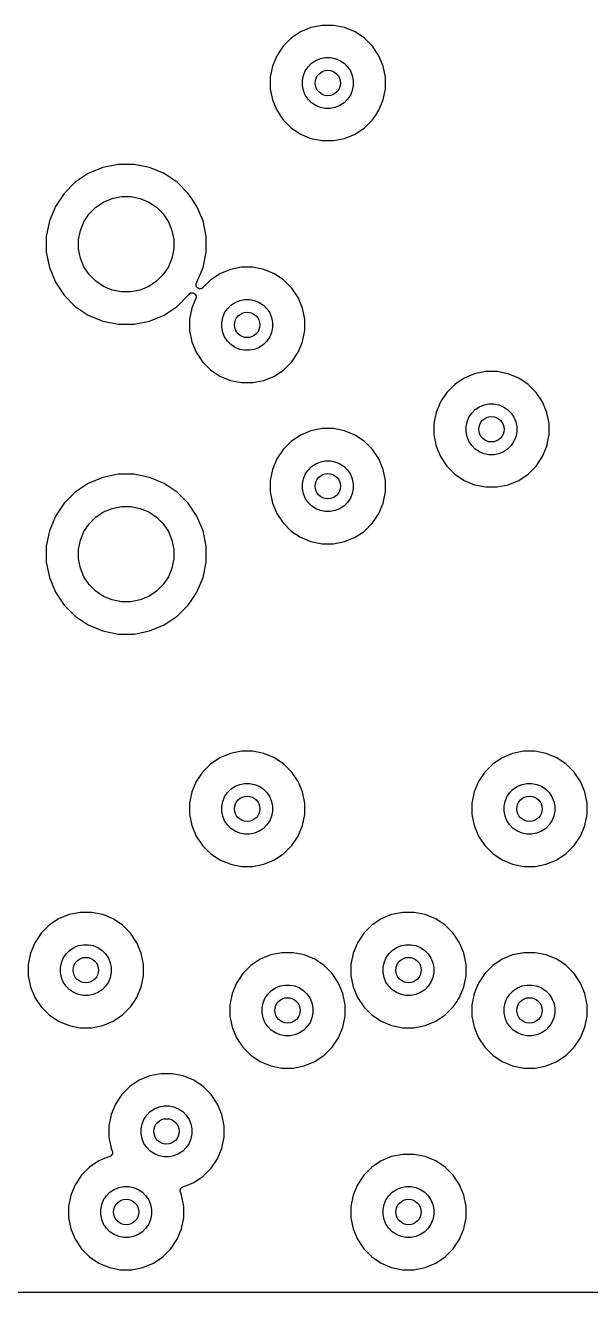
# Model space of a CAD drawing. Extents: x 1 to 139, y -76 to -1.
# Drawn here: x 31.43 to 40.33, y -75.56 to -55.61 of the extents above; entities that cross this region are included whole.
import ezdxf

# ---------------------------------------------------------------- set-up
doc = ezdxf.new("R2010")
doc.units = 0
doc.header["$MEASUREMENT"] = 0
doc.layers.add('BLACK', color=7, linetype='CONTINUOUS')

msp = doc.modelspace()

# ---------------------------------------------------------------- linework, layer by layer
at = {"layer": 'BLACK', "linetype": 'CONTINUOUS'}
for p, q in [((35.9301, -55.6419), (35.7649, -55.7103)), ((36.1056, -55.607), (35.9301, -55.6419)), ((36.2844, -55.607), (36.1056, -55.607)), ((36.4599, -55.6419), (36.2844, -55.607)), ((36.6251, -55.7103), (36.4599, -55.6419)), ((35.6162, -55.8097), (35.4897, -55.9362)), ((35.7649, -55.7103), (35.6162, -55.8097)), ((36.7738, -55.8097), (36.6251, -55.7103)), ((36.9003, -55.9362), (36.7738, -55.8097)), ((35.4897, -55.9362), (35.3903, -56.0849)), ((36.9997, -56.0849), (36.9003, -55.9362)), ((35.3219, -56.2501), (35.287, -56.4256)), ((35.3903, -56.0849), (35.3219, -56.2501)), ((35.8405, -56.3255), (35.8843, -56.26)), ((35.8843, -56.26), (35.94, -56.2043)), ((35.94, -56.2043), (36.0055, -56.1605)), ((36.0055, -56.1605), (36.0783, -56.1304)), ((36.0783, -56.1304), (36.1556, -56.115)), ((36.1556, -56.115), (36.2344, -56.115)), ((36.2344, -56.115), (36.3117, -56.1304)), ((36.3117, -56.1304), (36.3845, -56.1605)), ((36.3845, -56.1605), (36.45, -56.2043)), ((36.45, -56.2043), (36.5057, -56.26)), ((36.5057, -56.26), (36.5495, -56.3255)), ((37.0681, -56.2501), (36.9997, -56.0849)), ((37.103, -56.4256), (37.0681, -56.2501)), ((35.287, -56.4256), (35.287, -56.6044)), ((35.795, -56.4756), (35.8104, -56.3983)), ((35.795, -56.5544), (35.795, -56.4756)), ((35.8104, -56.3983), (35.8405, -56.3255)), ((36.5495, -56.3255), (36.5796, -56.3983)), ((36.5796, -56.3983), (36.595, -56.4756)), ((36.595, -56.4756), (36.595, -56.5544)), ((37.103, -56.6044), (37.103, -56.4256)), ((35.287, -56.6044), (35.3219, -56.7799)), ((35.8104, -56.6317), (35.795, -56.5544)), ((35.8405, -56.7045), (35.8104, -56.6317)), ((36.5796, -56.6317), (36.5495, -56.7045)), ((36.595, -56.5544), (36.5796, -56.6317)), ((37.0681, -56.7799), (37.103, -56.6044)), ((35.3219, -56.7799), (35.3903, -56.9451)), ((35.8843, -56.77), (35.8405, -56.7045)), ((35.94, -56.8257), (35.8843, -56.77)), ((36.0055, -56.8695), (35.94, -56.8257)), ((36.0783, -56.8996), (36.0055, -56.8695)), ((36.3845, -56.8695), (36.3117, -56.8996)), ((36.45, -56.8257), (36.3845, -56.8695)), ((36.5057, -56.77), (36.45, -56.8257)), ((36.5495, -56.7045), (36.5057, -56.77)), ((36.9997, -56.9451), (37.0681, -56.7799)), ((35.3903, -56.9451), (35.4897, -57.0938)), ((36.1556, -56.915), (36.0783, -56.8996)), ((36.2344, -56.915), (36.1556, -56.915)), ((36.3117, -56.8996), (36.2344, -56.915)), ((36.9003, -57.0938), (36.9503, -57.019)), ((36.9503, -57.019), (36.9997, -56.9451)), ((36.9503, -57.019), (36.9503, -57.019)), ((35.4897, -57.0938), (35.6162, -57.2203)), ((35.6162, -57.2203), (35.7649, -57.3197)), ((36.6251, -57.3197), (36.7738, -57.2203)), ((36.7738, -57.2203), (36.9003, -57.0938)), ((35.7649, -57.3197), (35.9301, -57.3881)), ((35.9301, -57.3881), (36.1056, -57.423)), ((36.1056, -57.423), (36.2844, -57.423)), ((36.2844, -57.423), (36.4599, -57.3881)), ((36.4599, -57.3881), (36.6251, -57.3197)), ((32.6531, -57.8453), (32.4241, -57.9402)), ((32.8961, -57.797), (32.6531, -57.8453)), ((33.1439, -57.797), (32.8961, -57.797)), ((33.3869, -57.8453), (33.1439, -57.797)), ((33.6159, -57.9402), (33.3869, -57.8453)), ((32.4241, -57.9402), (32.2181, -58.0778)), ((33.8219, -58.0778), (33.6159, -57.9402)), ((32.0428, -58.2531), (31.9052, -58.4591)), ((32.2181, -58.0778), (32.0428, -58.2531)), ((33.9972, -58.2531), (33.8219, -58.0778)), ((34.0683, -58.3596), (33.9972, -58.2531)), ((31.9052, -58.4591), (31.8103, -58.6881)), ((32.4374, -58.5769), (32.5419, -58.4724)), ((32.5419, -58.4724), (32.6647, -58.3904)), ((32.6647, -58.3904), (32.8012, -58.3338)), ((32.8012, -58.3338), (32.9461, -58.305)), ((32.9461, -58.305), (33.0939, -58.305)), ((33.0939, -58.305), (33.2388, -58.3338)), ((33.2388, -58.3338), (33.3753, -58.3904)), ((33.3753, -58.3904), (33.4981, -58.4724)), ((33.4981, -58.4724), (33.6026, -58.5769)), ((34.1348, -58.4591), (34.0683, -58.3596)), ((34.2297, -58.6881), (34.1348, -58.4591)), ((32.3554, -58.6997), (32.4374, -58.5769)), ((33.6026, -58.5769), (33.6846, -58.6997)), ((31.8103, -58.6881), (31.762, -58.9311)), ((32.27, -58.9811), (32.2988, -58.8362)), ((32.2988, -58.8362), (32.3554, -58.6997)), ((33.6846, -58.6997), (33.7412, -58.8362)), ((33.7412, -58.8362), (33.77, -58.9811)), ((34.278, -58.9311), (34.2297, -58.6881)), ((31.762, -58.9311), (31.762, -59.1789)), ((32.27, -59.1289), (32.27, -58.9811)), ((33.77, -58.9811), (33.77, -59.1289)), ((34.278, -59.1789), (34.278, -58.9311)), ((31.762, -59.1789), (31.8103, -59.4219)), ((32.2988, -59.2738), (32.27, -59.1289)), ((32.3554, -59.4103), (32.2988, -59.2738)), ((33.7412, -59.2738), (33.6846, -59.4103)), ((33.77, -59.1289), (33.7412, -59.2738)), ((34.2297, -59.4219), (34.278, -59.1789)), ((31.8103, -59.4219), (31.9052, -59.6509)), ((32.4374, -59.5331), (32.3554, -59.4103)), ((33.6846, -59.4103), (33.6026, -59.5331)), ((34.1348, -59.6509), (34.2297, -59.4219)), ((34.6601, -59.4519), (34.4949, -59.5203)), ((34.8356, -59.417), (34.6601, -59.4519)), ((35.0144, -59.417), (34.8356, -59.417)), ((35.1899, -59.4519), (35.0144, -59.417)), ((35.3551, -59.5203), (35.1899, -59.4519)), ((31.9052, -59.6509), (32.0428, -59.8569)), ((32.5419, -59.6376), (32.4374, -59.5331)), ((32.6647, -59.7196), (32.5419, -59.6376)), ((33.4981, -59.6376), (33.3753, -59.7196)), ((33.6026, -59.5331), (33.4981, -59.6376)), ((34.1224, -59.6751), (34.1243, -59.6688)), ((34.1243, -59.6688), (34.1244, -59.6687)), ((34.1244, -59.6687), (34.1273, -59.6633)), ((34.1244, -59.6687), (34.1244, -59.6687)), ((34.1273, -59.6633), (34.1302, -59.6578)), ((34.1302, -59.6578), (34.1348, -59.6509)), ((34.1302, -59.6578), (34.1302, -59.6578)), ((34.1302, -59.6578), (34.1302, -59.6578)), ((34.1302, -59.6578), (34.1302, -59.6578)), ((34.3462, -59.6197), (34.2279, -59.738)), ((34.4949, -59.5203), (34.3462, -59.6197)), ((35.5038, -59.6197), (35.3551, -59.5203)), ((35.6303, -59.7462), (35.5038, -59.6197)), ((32.0428, -59.8569), (32.2181, -60.0322)), ((32.8012, -59.7762), (32.6647, -59.7196)), ((32.9461, -59.805), (32.8012, -59.7762)), ((33.0939, -59.805), (32.9461, -59.805)), ((33.2388, -59.7762), (33.0939, -59.805)), ((33.3753, -59.7196), (33.2388, -59.7762)), ((33.8219, -60.0322), (33.9972, -59.8569)), ((33.9972, -59.8569), (34.0044, -59.846)), ((34.0044, -59.846), (34.0049, -59.8453)), ((34.0049, -59.8453), (34.0095, -59.8399)), ((34.0095, -59.8399), (34.0129, -59.8358)), ((34.0129, -59.8358), (34.0176, -59.8321)), ((34.0129, -59.8358), (34.0129, -59.8358)), ((34.0129, -59.8358), (34.0129, -59.8358)), ((34.0176, -59.8321), (34.0226, -59.8281)), ((34.0226, -59.8281), (34.0279, -59.8253)), ((34.0226, -59.8281), (34.0226, -59.8281)), ((34.0226, -59.8281), (34.0226, -59.8281)), ((34.0279, -59.8253), (34.0336, -59.8224)), ((34.0336, -59.8223), (34.0391, -59.8207)), ((34.0336, -59.8224), (34.0336, -59.8223)), ((34.0336, -59.8224), (34.0336, -59.8224)), ((34.0391, -59.8207), (34.0455, -59.8189)), ((34.0455, -59.8189), (34.0514, -59.8184)), ((34.0455, -59.8189), (34.0455, -59.8189)), ((34.0455, -59.8189), (34.0455, -59.8189)), ((34.0514, -59.8184), (34.0578, -59.8178)), ((34.0578, -59.8178), (34.0578, -59.8178)), ((34.0578, -59.8178), (34.0579, -59.8178)), ((34.0579, -59.8178), (34.0642, -59.8185)), ((34.0642, -59.8185), (34.0701, -59.8191)), ((34.0701, -59.8191), (34.0702, -59.8191)), ((34.0702, -59.8191), (34.0702, -59.8191)), ((34.0702, -59.8191), (34.0764, -59.821)), ((34.0764, -59.821), (34.082, -59.8228)), ((34.082, -59.8228), (34.082, -59.8228)), ((34.082, -59.8228), (34.082, -59.8228)), ((34.082, -59.8228), (34.0877, -59.8259)), ((34.0877, -59.8259), (34.0928, -59.8287)), ((34.0928, -59.8287), (34.0929, -59.8287)), ((34.0929, -59.8287), (34.0929, -59.8287)), ((34.0929, -59.8287), (34.0977, -59.8327)), ((34.0977, -59.8327), (34.1024, -59.8366)), ((34.1024, -59.8366), (34.1024, -59.8366)), ((34.1024, -59.8366), (34.1024, -59.8367)), ((34.1024, -59.8367), (34.1062, -59.8413)), ((34.1062, -59.8413), (34.1102, -59.8462)), ((34.1102, -59.8462), (34.1102, -59.8463)), ((34.1102, -59.8463), (34.1102, -59.8463)), ((34.1102, -59.8463), (34.1128, -59.8511)), ((34.1128, -59.8511), (34.116, -59.8572)), ((34.116, -59.8572), (34.116, -59.8572)), ((34.116, -59.8572), (34.116, -59.8572)), ((34.116, -59.8572), (34.1178, -59.8632)), ((34.1178, -59.8632), (34.1196, -59.8691)), ((34.1195, -59.6929), (34.1202, -59.6862)), ((34.12, -59.6981), (34.1195, -59.6929)), ((34.1195, -59.6929), (34.1195, -59.6929)), ((34.1195, -59.6929), (34.1195, -59.6929)), ((34.1196, -59.8691), (34.1196, -59.8691)), ((34.1196, -59.8691), (34.1196, -59.8691)), ((34.1196, -59.8691), (34.1201, -59.8751)), ((34.1207, -59.7052), (34.12, -59.6981)), ((34.1202, -59.6862), (34.1207, -59.6806)), ((34.1207, -59.6806), (34.1224, -59.6751)), ((34.1207, -59.6806), (34.1207, -59.6806)), ((34.1207, -59.6806), (34.1207, -59.6806)), ((34.1207, -59.7053), (34.1207, -59.7052)), ((34.1207, -59.7052), (34.1207, -59.7052)), ((34.1225, -59.7114), (34.1207, -59.7053)), ((34.1242, -59.7171), (34.1225, -59.7114)), ((34.1271, -59.7227), (34.1242, -59.7171)), ((34.1242, -59.7171), (34.1242, -59.7171)), ((34.1242, -59.7171), (34.1242, -59.7171)), ((34.13, -59.7281), (34.1271, -59.7227)), ((34.1336, -59.7325), (34.13, -59.7281)), ((34.13, -59.7281), (34.13, -59.7281)), ((34.13, -59.7281), (34.13, -59.7281)), ((34.1378, -59.7377), (34.1336, -59.7325)), ((34.1422, -59.7414), (34.1378, -59.7377)), ((34.1378, -59.7377), (34.1378, -59.7377)), ((34.1378, -59.7377), (34.1378, -59.7377)), ((34.1473, -59.7456), (34.1422, -59.7414)), ((34.1473, -59.7457), (34.1473, -59.7456)), ((34.1473, -59.7456), (34.1473, -59.7456)), ((34.1528, -59.7486), (34.1473, -59.7457)), ((34.1582, -59.7516), (34.1528, -59.7486)), ((34.1646, -59.7536), (34.1582, -59.7516)), ((34.1582, -59.7516), (34.1582, -59.7516)), ((34.1582, -59.7516), (34.1582, -59.7516)), ((34.17, -59.7553), (34.1646, -59.7536)), ((34.1701, -59.7553), (34.17, -59.7553)), ((34.17, -59.7553), (34.17, -59.7553)), ((34.1762, -59.7559), (34.1701, -59.7553)), ((34.1823, -59.7566), (34.1762, -59.7559)), ((34.1824, -59.7566), (34.1823, -59.7566)), ((34.1883, -59.7561), (34.1824, -59.7566)), ((34.1824, -59.7566), (34.1824, -59.7566)), ((34.1947, -59.7555), (34.1883, -59.7561)), ((34.2007, -59.7538), (34.1947, -59.7555)), ((34.1947, -59.7555), (34.1947, -59.7555)), ((34.1947, -59.7555), (34.1947, -59.7555)), ((34.2066, -59.7521), (34.2007, -59.7538)), ((34.212, -59.7492), (34.2066, -59.752)), ((34.2066, -59.752), (34.2066, -59.752)), ((34.2066, -59.752), (34.2066, -59.7521)), ((34.2176, -59.7464), (34.212, -59.7492)), ((34.2223, -59.7426), (34.2176, -59.7463)), ((34.2176, -59.7463), (34.2176, -59.7463)), ((34.2176, -59.7463), (34.2176, -59.7464)), ((34.2273, -59.7386), (34.2223, -59.7426)), ((34.2279, -59.738), (34.2273, -59.7386)), ((35.7297, -59.8949), (35.6303, -59.7462)), ((32.2181, -60.0322), (32.4241, -60.1698)), ((33.6159, -60.1698), (33.8219, -60.0322)), ((34.0519, -60.0601), (34.017, -60.2356)), ((34.1159, -59.9056), (34.0519, -60.0601)), ((34.1178, -59.8993), (34.1159, -59.9056)), ((34.1195, -59.8938), (34.1178, -59.8993)), ((34.1202, -59.8868), (34.1195, -59.8937)), ((34.1195, -59.8937), (34.1195, -59.8938)), ((34.1195, -59.8938), (34.1195, -59.8938)), ((34.1201, -59.8751), (34.1207, -59.8814)), ((34.1207, -59.8814), (34.1202, -59.8868)), ((34.1207, -59.8814), (34.1207, -59.8814)), ((34.1207, -59.8814), (34.1207, -59.8814)), ((34.5705, -60.1355), (34.6143, -60.07)), ((34.6143, -60.07), (34.67, -60.0143)), ((34.67, -60.0143), (34.7355, -59.9705)), ((34.7355, -59.9705), (34.8083, -59.9404)), ((34.8083, -59.9404), (34.8856, -59.925)), ((34.8856, -59.925), (34.9644, -59.925)), ((34.9644, -59.925), (35.0417, -59.9404)), ((35.0417, -59.9404), (35.1145, -59.9705)), ((35.1145, -59.9705), (35.18, -60.0143)), ((35.18, -60.0143), (35.2357, -60.07)), ((35.2357, -60.07), (35.2795, -60.1355)), ((35.7981, -60.0601), (35.7297, -59.8949)), ((35.833, -60.2356), (35.7981, -60.0601)), ((32.4241, -60.1698), (32.6531, -60.2647)), ((32.6531, -60.2647), (32.8961, -60.313)), ((33.1439, -60.313), (33.3869, -60.2647)), ((33.3869, -60.2647), (33.6159, -60.1698)), ((34.017, -60.2356), (34.017, -60.4144)), ((34.525, -60.2856), (34.5404, -60.2083)), ((34.5404, -60.2083), (34.5705, -60.1355)), ((35.2795, -60.1355), (35.3096, -60.2083)), ((35.3096, -60.2083), (35.325, -60.2856)), ((35.833, -60.4144), (35.833, -60.2356)), ((32.8961, -60.313), (33.1439, -60.313)), ((34.017, -60.4144), (34.0519, -60.5899)), ((34.525, -60.3644), (34.525, -60.2856)), ((34.5404, -60.4417), (34.525, -60.3644)), ((34.5705, -60.5145), (34.5404, -60.4417)), ((35.3096, -60.4417), (35.2795, -60.5145)), ((35.325, -60.3644), (35.3096, -60.4417)), ((35.325, -60.2856), (35.325, -60.3644)), ((35.7981, -60.5899), (35.833, -60.4144)), ((34.0519, -60.5899), (34.1203, -60.7551)), ((34.6143, -60.58), (34.5705, -60.5145)), ((34.67, -60.6357), (34.6143, -60.58)), ((34.7355, -60.6795), (34.67, -60.6357)), ((35.18, -60.6357), (35.1145, -60.6795)), ((35.2357, -60.58), (35.18, -60.6357)), ((35.2795, -60.5145), (35.2357, -60.58)), ((35.7297, -60.7551), (35.7981, -60.5899)), ((34.1203, -60.7551), (34.2197, -60.9038)), ((34.8083, -60.7096), (34.7355, -60.6795)), ((34.8856, -60.725), (34.8083, -60.7096)), ((34.9644, -60.725), (34.8856, -60.725)), ((35.0417, -60.7096), (34.9644, -60.725)), ((35.1145, -60.6795), (35.0417, -60.7096)), ((35.6303, -60.9038), (35.7297, -60.7551)), ((34.2197, -60.9038), (34.3462, -61.0303)), ((34.3462, -61.0303), (34.4949, -61.1297)), ((35.3551, -61.1297), (35.5038, -61.0303)), ((35.5038, -61.0303), (35.6303, -60.9038)), ((38.6822, -61.0604), (38.5067, -61.0953)), ((38.861, -61.0604), (38.6822, -61.0604)), ((39.0365, -61.0953), (38.861, -61.0604)), ((34.4949, -61.1297), (34.6601, -61.1981)), ((34.6601, -61.1981), (34.8356, -61.233)), ((34.8356, -61.233), (35.0144, -61.233)), ((35.0144, -61.233), (35.1899, -61.1981)), ((35.1899, -61.1981), (35.3551, -61.1297)), ((38.1928, -61.2631), (38.0663, -61.3896)), ((38.3415, -61.1637), (38.1928, -61.2631)), ((38.5067, -61.0953), (38.3415, -61.1637)), ((39.2017, -61.1637), (39.0365, -61.0953)), ((39.3504, -61.2631), (39.2017, -61.1637)), ((39.4769, -61.3896), (39.3504, -61.2631)), ((38.0663, -61.3896), (37.9669, -61.5383)), ((39.5763, -61.5383), (39.4769, -61.3896)), ((37.9669, -61.5383), (37.8985, -61.7035)), ((38.4609, -61.7134), (38.5166, -61.6577)), ((38.5166, -61.6577), (38.5821, -61.6139)), ((38.5821, -61.6139), (38.6549, -61.5838)), ((38.6549, -61.5838), (38.7322, -61.5684)), ((38.7322, -61.5684), (38.811, -61.5684)), ((38.811, -61.5684), (38.8883, -61.5838)), ((38.8883, -61.5838), (38.9611, -61.6139)), ((38.9611, -61.6139), (39.0266, -61.6577)), ((39.0266, -61.6577), (39.0823, -61.7134)), ((39.6447, -61.7035), (39.5763, -61.5383)), ((37.8985, -61.7035), (37.8636, -61.879)), ((38.3716, -61.929), (38.387, -61.8517)), ((38.387, -61.8517), (38.4171, -61.7789)), ((38.4171, -61.7789), (38.4609, -61.7134)), ((39.0823, -61.7134), (39.1261, -61.7789)), ((39.1261, -61.7789), (39.1562, -61.8517)), ((39.1562, -61.8517), (39.1716, -61.929)), ((39.6796, -61.879), (39.6447, -61.7035)), ((35.7649, -62.0603), (35.6162, -62.1597)), ((35.9301, -61.9919), (35.7649, -62.0603)), ((36.1056, -61.957), (35.9301, -61.9919)), ((36.2844, -61.957), (36.1056, -61.957)), ((36.4599, -61.9919), (36.2844, -61.957)), ((36.6251, -62.0603), (36.4599, -61.9919)), ((36.7738, -62.1597), (36.6251, -62.0603)), ((37.8636, -61.879), (37.8636, -62.0578)), ((37.8636, -62.0578), (37.8985, -62.2333)), ((38.3716, -62.0078), (38.3716, -61.929)), ((38.387, -62.0851), (38.3716, -62.0078)), ((39.1716, -62.0078), (39.1562, -62.0851)), ((39.1716, -61.929), (39.1716, -62.0078)), ((39.6668, -62.1219), (39.6796, -62.0578)), ((39.6796, -62.0578), (39.6796, -61.879)), ((35.6162, -62.1597), (35.4897, -62.2862)), ((36.9003, -62.2862), (36.7738, -62.1597)), ((37.8985, -62.2333), (37.9669, -62.3985)), ((38.4171, -62.1579), (38.387, -62.0851)), ((38.4609, -62.2234), (38.4171, -62.1579)), ((38.5166, -62.2791), (38.4609, -62.2234)), ((39.0823, -62.2234), (39.0266, -62.2791)), ((39.1261, -62.1579), (39.0823, -62.2234)), ((39.1562, -62.0851), (39.1261, -62.1579)), ((39.5763, -62.3985), (39.6447, -62.2333)), ((39.6447, -62.2333), (39.6668, -62.1219)), ((35.3903, -62.4349), (35.3219, -62.6001)), ((35.4897, -62.2862), (35.3903, -62.4349)), ((36.0783, -62.4804), (36.1556, -62.465)), ((36.1556, -62.465), (36.2344, -62.465)), ((36.2344, -62.465), (36.3117, -62.4804)), ((36.9997, -62.4349), (36.9003, -62.2862)), ((37.0681, -62.6001), (36.9997, -62.4349)), ((37.9669, -62.3985), (38.0663, -62.5472)), ((38.5821, -62.3229), (38.5166, -62.2791)), ((38.6549, -62.353), (38.5821, -62.3229)), ((38.7322, -62.3684), (38.6549, -62.353)), ((38.811, -62.3684), (38.7322, -62.3684)), ((38.8883, -62.353), (38.811, -62.3684)), ((38.9611, -62.3229), (38.8883, -62.353)), ((39.0266, -62.2791), (38.9611, -62.3229)), ((39.4769, -62.5472), (39.5763, -62.3985)), ((35.3219, -62.6001), (35.287, -62.7756)), ((35.8405, -62.6755), (35.8843, -62.61)), ((35.8843, -62.61), (35.94, -62.5543)), ((35.94, -62.5543), (36.0055, -62.5105)), ((36.0055, -62.5105), (36.0783, -62.4804)), ((36.3117, -62.4804), (36.3845, -62.5105)), ((36.3845, -62.5105), (36.45, -62.5543)), ((36.45, -62.5543), (36.5057, -62.61)), ((36.5057, -62.61), (36.5495, -62.6755)), ((37.103, -62.7756), (37.0681, -62.6001)), ((38.0663, -62.5472), (38.1928, -62.6737)), ((39.3504, -62.6737), (39.4769, -62.5472)), ((32.4241, -62.8202), (32.2181, -62.9578)), ((32.6531, -62.7253), (32.4241, -62.8202)), ((32.8961, -62.677), (32.6531, -62.7253)), ((33.1439, -62.677), (32.8961, -62.677)), ((33.3869, -62.7253), (33.1439, -62.677)), ((33.6159, -62.8202), (33.3869, -62.7253)), ((33.6188, -62.8221), (33.6159, -62.8202)), ((33.8219, -62.9578), (33.6188, -62.8221)), ((35.287, -62.7756), (35.287, -62.9544)), ((35.795, -62.8256), (35.8104, -62.7483)), ((35.795, -62.9044), (35.795, -62.8256)), ((35.8104, -62.7483), (35.8405, -62.6755)), ((36.5495, -62.6755), (36.5796, -62.7483)), ((36.5796, -62.7483), (36.595, -62.8256)), ((36.595, -62.8256), (36.595, -62.9044)), ((37.103, -62.9544), (37.103, -62.7756)), ((38.1928, -62.6737), (38.3415, -62.7731)), ((38.3415, -62.7731), (38.5067, -62.8415)), ((38.5067, -62.8415), (38.6822, -62.8764)), ((38.861, -62.8764), (39.0365, -62.8415)), ((39.0365, -62.8415), (39.2017, -62.7731)), ((39.2017, -62.7731), (39.3504, -62.6737)), ((32.2181, -62.9578), (32.0428, -63.1331)), ((33.9972, -63.1331), (33.8219, -62.9578)), ((35.287, -62.9544), (35.3219, -63.1299)), ((35.8104, -62.9817), (35.795, -62.9044)), ((35.8405, -63.0545), (35.8104, -62.9817)), ((35.8843, -63.12), (35.8405, -63.0545)), ((36.5495, -63.0545), (36.5057, -63.12)), ((36.5796, -62.9817), (36.5495, -63.0545)), ((36.595, -62.9044), (36.5796, -62.9817)), ((37.0681, -63.1299), (37.103, -62.9544)), ((38.6822, -62.8764), (38.861, -62.8764)), ((32.0428, -63.1331), (31.9052, -63.3391)), ((32.6647, -63.2704), (32.8012, -63.2138)), ((32.8012, -63.2138), (32.9461, -63.185)), ((32.9461, -63.185), (33.0939, -63.185)), ((33.0939, -63.185), (33.2388, -63.2138)), ((33.2388, -63.2138), (33.3753, -63.2704)), ((34.1348, -63.3391), (33.9972, -63.1331)), ((35.3219, -63.1299), (35.3903, -63.2951)), ((35.94, -63.1757), (35.8843, -63.12)), ((36.0055, -63.2195), (35.94, -63.1757)), ((36.0783, -63.2496), (36.0055, -63.2195)), ((36.1556, -63.265), (36.0783, -63.2496)), ((36.2344, -63.265), (36.1556, -63.265)), ((36.3117, -63.2496), (36.2344, -63.265)), ((36.3845, -63.2195), (36.3117, -63.2496)), ((36.45, -63.1757), (36.3845, -63.2195)), ((36.5057, -63.12), (36.45, -63.1757)), ((36.9997, -63.2951), (37.0681, -63.1299)), ((31.9052, -63.3391), (31.8103, -63.5681)), ((32.3554, -63.5797), (32.4374, -63.4569)), ((32.4374, -63.4569), (32.5419, -63.3524)), ((32.5419, -63.3524), (32.6647, -63.2704)), ((33.3753, -63.2704), (33.4981, -63.3524)), ((33.4981, -63.3524), (33.6026, -63.4569)), ((33.6026, -63.4569), (33.6846, -63.5797)), ((34.2297, -63.5681), (34.1348, -63.3391)), ((35.3903, -63.2951), (35.4897, -63.4438)), ((35.4897, -63.4438), (35.6162, -63.5703)), ((36.7738, -63.5703), (36.9003, -63.4438)), ((36.9003, -63.4438), (36.9503, -63.369)), ((36.9503, -63.3689), (36.9997, -63.2951)), ((36.9503, -63.369), (36.9503, -63.3689)), ((31.8103, -63.5681), (31.762, -63.8111)), ((32.2988, -63.7162), (32.3554, -63.5797)), ((33.6846, -63.5797), (33.7412, -63.7162)), ((34.278, -63.8111), (34.2297, -63.5681)), ((35.6162, -63.5703), (35.7649, -63.6697)), ((36.6251, -63.6697), (36.7738, -63.5703)), ((31.762, -63.8111), (31.762, -64.0589)), ((32.27, -63.8611), (32.2988, -63.7162)), ((32.27, -64.0089), (32.27, -63.8611)), ((33.7412, -63.7162), (33.77, -63.8611)), ((33.77, -63.8611), (33.77, -64.0089)), ((34.278, -64.0589), (34.278, -63.8111)), ((35.7649, -63.6697), (35.9301, -63.7381)), ((35.9301, -63.7381), (36.1056, -63.773)), ((36.1056, -63.773), (36.2844, -63.773)), ((36.2844, -63.773), (36.4599, -63.7381)), ((36.4599, -63.7381), (36.6251, -63.6697)), ((31.762, -64.0589), (31.8103, -64.3019)), ((32.2988, -64.1538), (32.27, -64.0089)), ((33.77, -64.0089), (33.7412, -64.1538)), ((34.2297, -64.3019), (34.278, -64.0589)), ((32.3554, -64.2903), (32.2988, -64.1538)), ((33.7412, -64.1538), (33.6846, -64.2903)), ((31.8103, -64.3019), (31.9052, -64.5309)), ((32.4374, -64.4131), (32.3554, -64.2903)), ((32.5419, -64.5176), (32.4374, -64.4131)), ((33.6026, -64.4131), (33.4981, -64.5176)), ((33.6846, -64.2903), (33.6026, -64.4131)), ((34.1348, -64.5309), (34.2297, -64.3019)), ((31.9052, -64.5309), (32.0428, -64.7369)), ((32.6647, -64.5996), (32.5419, -64.5176)), ((32.8012, -64.6562), (32.6647, -64.5996)), ((32.9461, -64.685), (32.8012, -64.6562)), ((33.2388, -64.6562), (33.0939, -64.685)), ((33.3753, -64.5996), (33.2388, -64.6562)), ((33.4981, -64.5176), (33.3753, -64.5996)), ((33.9972, -64.7369), (34.0626, -64.639)), ((34.0626, -64.639), (34.1348, -64.5309)), ((34.0626, -64.639), (34.0626, -64.639)), ((32.0428, -64.7369), (32.2181, -64.9122)), ((33.0939, -64.685), (32.9461, -64.685)), ((33.8219, -64.9122), (33.9972, -64.7369)), ((32.2181, -64.9122), (32.4241, -65.0498)), ((32.4241, -65.0498), (32.6531, -65.1447)), ((33.3869, -65.1447), (33.6159, -65.0498)), ((33.6159, -65.0498), (33.8219, -64.9122)), ((32.6531, -65.1447), (32.8961, -65.193)), ((32.8961, -65.193), (33.1439, -65.193)), ((33.1439, -65.193), (33.3869, -65.1447)), ((34.8356, -67.037), (34.6601, -67.0719)), ((35.0144, -67.037), (34.8356, -67.037)), ((35.1899, -67.0719), (35.0144, -67.037)), ((39.2806, -67.037), (39.1051, -67.0719)), ((39.4594, -67.037), (39.2806, -67.037)), ((39.6349, -67.0719), (39.4594, -67.037)), ((34.3462, -67.2397), (34.2197, -67.3662)), ((34.4949, -67.1403), (34.3462, -67.2397)), ((34.6601, -67.0719), (34.4949, -67.1403)), ((35.3551, -67.1403), (35.1899, -67.0719)), ((35.5038, -67.2397), (35.3551, -67.1403)), ((35.6303, -67.3662), (35.5038, -67.2397)), ((38.7912, -67.2397), (38.6647, -67.3662)), ((38.9399, -67.1403), (38.7912, -67.2397)), ((39.1051, -67.0719), (38.9399, -67.1403)), ((39.8001, -67.1403), (39.6349, -67.0719)), ((39.9488, -67.2397), (39.8001, -67.1403)), ((40.0753, -67.3662), (39.9488, -67.2397)), ((34.2197, -67.3662), (34.1203, -67.5149)), ((35.7297, -67.5149), (35.6303, -67.3662)), ((38.6647, -67.3662), (38.5653, -67.5149)), ((40.1747, -67.5149), (40.0753, -67.3662)), ((34.1203, -67.5149), (34.0519, -67.6801)), ((34.6143, -67.69), (34.67, -67.6343)), ((34.67, -67.6343), (34.7355, -67.5905)), ((34.7355, -67.5905), (34.8083, -67.5604)), ((34.8083, -67.5604), (34.8856, -67.545)), ((34.8856, -67.545), (34.9644, -67.545)), ((34.9644, -67.545), (35.0417, -67.5604)), ((35.0417, -67.5604), (35.1145, -67.5905)), ((35.1145, -67.5905), (35.18, -67.6343)), ((35.18, -67.6343), (35.2357, -67.69)), ((35.7981, -67.6801), (35.7297, -67.5149)), ((38.5653, -67.5149), (38.4969, -67.6801)), ((39.0593, -67.69), (39.115, -67.6343)), ((39.115, -67.6343), (39.1805, -67.5905)), ((39.1805, -67.5905), (39.2533, -67.5604)), ((39.2533, -67.5604), (39.3306, -67.545)), ((39.3306, -67.545), (39.4094, -67.545)), ((39.4094, -67.545), (39.4867, -67.5604)), ((39.4867, -67.5604), (39.5595, -67.5905)), ((39.5595, -67.5905), (39.625, -67.6343)), ((39.625, -67.6343), (39.6807, -67.69)), ((40.2431, -67.6801), (40.1747, -67.5149)), ((34.0519, -67.6801), (34.017, -67.8556)), ((34.017, -67.8556), (34.017, -68.0344)), ((34.525, -67.9056), (34.5404, -67.8283)), ((34.5404, -67.8283), (34.5705, -67.7555)), ((34.5705, -67.7555), (34.6143, -67.69)), ((35.2357, -67.69), (35.2795, -67.7555)), ((35.2795, -67.7555), (35.3096, -67.8283)), ((35.3096, -67.8283), (35.325, -67.9056)), ((35.833, -67.8556), (35.7981, -67.6801)), ((35.833, -68.0344), (35.833, -67.8556)), ((38.4969, -67.6801), (38.462, -67.8556)), ((38.462, -67.8556), (38.462, -68.0344)), ((38.97, -67.9056), (38.9854, -67.8283)), ((38.9854, -67.8283), (39.0155, -67.7555)), ((39.0155, -67.7555), (39.0593, -67.69)), ((39.6807, -67.69), (39.7245, -67.7555)), ((39.7245, -67.7555), (39.7546, -67.8283)), ((39.7546, -67.8283), (39.77, -67.9056)), ((40.278, -67.8556), (40.2431, -67.6801)), ((40.278, -68.0344), (40.278, -67.8556)), ((34.017, -68.0344), (34.0519, -68.2099)), ((34.525, -67.9844), (34.525, -67.9056)), ((34.5404, -68.0617), (34.525, -67.9844)), ((35.325, -67.9844), (35.3096, -68.0617)), ((35.325, -67.9056), (35.325, -67.9844)), ((35.7981, -68.2099), (35.833, -68.0344)), ((38.462, -68.0344), (38.4969, -68.2099)), ((38.97, -67.9844), (38.97, -67.9056)), ((38.9854, -68.0617), (38.97, -67.9844)), ((39.77, -67.9844), (39.7546, -68.0617)), ((39.77, -67.9056), (39.77, -67.9844)), ((40.2431, -68.2099), (40.278, -68.0344)), ((34.0519, -68.2099), (34.1203, -68.3751)), ((34.5705, -68.1345), (34.5404, -68.0617)), ((34.6143, -68.2), (34.5705, -68.1345)), ((34.67, -68.2557), (34.6143, -68.2)), ((34.7355, -68.2995), (34.67, -68.2557)), ((35.18, -68.2557), (35.1145, -68.2995)), ((35.2357, -68.2), (35.18, -68.2557)), ((35.2795, -68.1345), (35.2357, -68.2)), ((35.3096, -68.0617), (35.2795, -68.1345)), ((35.7297, -68.3751), (35.7981, -68.2099)), ((38.4969, -68.2099), (38.5653, -68.3751)), ((39.0155, -68.1345), (38.9854, -68.0617)), ((39.0593, -68.2), (39.0155, -68.1345)), ((39.115, -68.2557), (39.0593, -68.2)), ((39.1805, -68.2995), (39.115, -68.2557)), ((39.625, -68.2557), (39.5595, -68.2995)), ((39.6807, -68.2), (39.625, -68.2557)), ((39.7245, -68.1345), (39.6807, -68.2)), ((39.7546, -68.0617), (39.7245, -68.1345)), ((40.1747, -68.3751), (40.2431, -68.2099)), ((34.1203, -68.3751), (34.2197, -68.5238)), ((34.8083, -68.3296), (34.7355, -68.2995)), ((34.8856, -68.345), (34.8083, -68.3296)), ((34.9644, -68.345), (34.8856, -68.345)), ((35.0417, -68.3296), (34.9644, -68.345)), ((35.1145, -68.2995), (35.0417, -68.3296)), ((35.6303, -68.5238), (35.7297, -68.3751)), ((38.5653, -68.3751), (38.6647, -68.5238)), ((39.2533, -68.3296), (39.1805, -68.2995)), ((39.3306, -68.345), (39.2533, -68.3296)), ((39.4094, -68.345), (39.3306, -68.345)), ((39.4867, -68.3296), (39.4094, -68.345)), ((39.5595, -68.2995), (39.4867, -68.3296)), ((40.0753, -68.5238), (40.1747, -68.3751)), ((34.2197, -68.5238), (34.3462, -68.6503)), ((34.3462, -68.6503), (34.4949, -68.7497)), ((35.3551, -68.7497), (35.5038, -68.6503)), ((35.5038, -68.6503), (35.6303, -68.5238)), ((38.6647, -68.5238), (38.7912, -68.6503)), ((38.7912, -68.6503), (38.9399, -68.7497)), ((39.8001, -68.7497), (39.9488, -68.6503)), ((39.9488, -68.6503), (40.0753, -68.5238)), ((34.4949, -68.7497), (34.6601, -68.8181)), ((34.6601, -68.8181), (34.8356, -68.853)), ((34.8356, -68.853), (35.0144, -68.853)), ((35.0144, -68.853), (35.1899, -68.8181)), ((35.1899, -68.8181), (35.3551, -68.7497)), ((38.9399, -68.7497), (39.1051, -68.8181)), ((39.1051, -68.8181), (39.2806, -68.853)), ((39.2806, -68.853), (39.4594, -68.853)), ((39.4594, -68.853), (39.6349, -68.8181)), ((39.6349, -68.8181), (39.8001, -68.7497)), ((32.1201, -69.6119), (31.9549, -69.6803)), ((32.2956, -69.577), (32.1201, -69.6119)), ((32.4744, -69.577), (32.2956, -69.577)), ((32.6499, -69.6119), (32.4744, -69.577)), ((32.8151, -69.6803), (32.6499, -69.6119)), ((37.2001, -69.6119), (37.0349, -69.6803)), ((37.3756, -69.577), (37.2001, -69.6119)), ((37.5544, -69.577), (37.3756, -69.577)), ((37.7299, -69.6119), (37.5544, -69.577)), ((37.8951, -69.6803), (37.7299, -69.6119)), ((31.8062, -69.7797), (31.6797, -69.9062)), ((31.9549, -69.6803), (31.8062, -69.7797)), ((32.9638, -69.7797), (32.8151, -69.6803)), ((33.0903, -69.9062), (32.9638, -69.7797)), ((36.8862, -69.7797), (36.7597, -69.9062)), ((37.0349, -69.6803), (36.8862, -69.7797)), ((38.0438, -69.7797), (37.8951, -69.6803)), ((38.1703, -69.9062), (38.0438, -69.7797)), ((31.6797, -69.9062), (31.5803, -70.0549)), ((33.1897, -70.0549), (33.0903, -69.9062)), ((36.7597, -69.9062), (36.6603, -70.0549)), ((38.2697, -70.0549), (38.1703, -69.9062)), ((31.5119, -70.2201), (31.477, -70.3956)), ((31.5803, -70.0549), (31.5119, -70.2201)), ((32.0305, -70.2955), (32.0743, -70.23)), ((32.0743, -70.23), (32.13, -70.1743)), ((32.13, -70.1743), (32.1955, -70.1305)), ((32.1955, -70.1305), (32.2683, -70.1004)), ((32.2683, -70.1004), (32.3456, -70.085)), ((32.3456, -70.085), (32.4244, -70.085)), ((32.4244, -70.085), (32.5017, -70.1004)), ((32.5017, -70.1004), (32.5745, -70.1305)), ((32.5745, -70.1305), (32.64, -70.1743)), ((32.64, -70.1743), (32.6957, -70.23)), ((32.6957, -70.23), (32.7395, -70.2955)), ((33.2581, -70.2201), (33.1897, -70.0549)), ((33.293, -70.3956), (33.2581, -70.2201)), ((35.2951, -70.2469), (35.1299, -70.3153)), ((35.4706, -70.212), (35.2951, -70.2469)), ((35.6494, -70.212), (35.4706, -70.212)), ((35.8249, -70.2469), (35.6494, -70.212)), ((35.9901, -70.3153), (35.8249, -70.2469)), ((36.5919, -70.2201), (36.557, -70.3956)), ((36.6603, -70.0549), (36.5919, -70.2201)), ((37.1105, -70.2955), (37.1543, -70.23)), ((37.1543, -70.23), (37.21, -70.1743)), ((37.21, -70.1743), (37.2755, -70.1305)), ((37.2755, -70.1305), (37.3483, -70.1004)), ((37.3483, -70.1004), (37.4256, -70.085)), ((37.4256, -70.085), (37.5044, -70.085)), ((37.5044, -70.085), (37.5817, -70.1004)), ((37.5817, -70.1004), (37.6545, -70.1305)), ((37.6545, -70.1305), (37.72, -70.1743)), ((37.72, -70.1743), (37.7757, -70.23)), ((37.7757, -70.23), (37.8195, -70.2955)), ((38.3381, -70.2201), (38.2697, -70.0549)), ((38.373, -70.3956), (38.3381, -70.2201)), ((39.1051, -70.2469), (38.9399, -70.3153)), ((39.2806, -70.212), (39.1051, -70.2469)), ((39.4594, -70.212), (39.2806, -70.212)), ((39.6349, -70.2469), (39.4594, -70.212)), ((39.8001, -70.3153), (39.6349, -70.2469)), ((31.477, -70.3956), (31.477, -70.5744)), ((31.985, -70.4456), (32.0004, -70.3683)), ((31.985, -70.5244), (31.985, -70.4456)), ((32.0004, -70.3683), (32.0305, -70.2955)), ((32.7395, -70.2955), (32.7696, -70.3683)), ((32.7696, -70.3683), (32.785, -70.4456)), ((32.785, -70.4456), (32.785, -70.5244)), ((33.293, -70.5744), (33.293, -70.3956)), ((34.9812, -70.4147), (34.8547, -70.5412)), ((35.1299, -70.3153), (34.9812, -70.4147)), ((36.1388, -70.4147), (35.9901, -70.3153)), ((36.2653, -70.5412), (36.1388, -70.4147)), ((36.557, -70.3956), (36.557, -70.5744)), ((37.065, -70.4456), (37.0804, -70.3683)), ((37.065, -70.5244), (37.065, -70.4456)), ((37.0804, -70.3683), (37.1105, -70.2955)), ((37.8195, -70.2955), (37.8496, -70.3683)), ((37.8496, -70.3683), (37.865, -70.4456)), ((37.865, -70.4456), (37.865, -70.5244)), ((38.373, -70.5744), (38.373, -70.3956)), ((38.7912, -70.4147), (38.6647, -70.5412)), ((38.9399, -70.3153), (38.7912, -70.4147)), ((39.9488, -70.4147), (39.8001, -70.3153)), ((40.0753, -70.5412), (39.9488, -70.4147)), ((31.477, -70.5744), (31.5119, -70.7499)), ((32.0004, -70.6017), (31.985, -70.5244)), ((32.0305, -70.6745), (32.0004, -70.6017)), ((32.7696, -70.6017), (32.7395, -70.6745)), ((32.785, -70.5244), (32.7696, -70.6017)), ((33.2581, -70.7499), (33.293, -70.5744)), ((34.8547, -70.5412), (34.7553, -70.6899)), ((36.3647, -70.6899), (36.2653, -70.5412)), ((36.557, -70.5744), (36.5919, -70.7499)), ((37.0804, -70.6017), (37.065, -70.5244)), ((37.1105, -70.6745), (37.0804, -70.6017)), ((37.8496, -70.6017), (37.8195, -70.6745)), ((37.865, -70.5244), (37.8496, -70.6017)), ((38.3381, -70.7499), (38.373, -70.5744)), ((38.6647, -70.5412), (38.5653, -70.6899)), ((40.1747, -70.6899), (40.0753, -70.5412)), ((31.5119, -70.7499), (31.5803, -70.9151)), ((32.0743, -70.74), (32.0305, -70.6745)), ((32.13, -70.7957), (32.0743, -70.74)), ((32.1955, -70.8395), (32.13, -70.7957)), ((32.2683, -70.8696), (32.1955, -70.8395)), ((32.5745, -70.8395), (32.5017, -70.8696)), ((32.64, -70.7957), (32.5745, -70.8395)), ((32.6957, -70.74), (32.64, -70.7957)), ((32.7395, -70.6745), (32.6957, -70.74)), ((33.1897, -70.9151), (33.2581, -70.7499)), ((34.7553, -70.6899), (34.6869, -70.8551)), ((35.2493, -70.865), (35.305, -70.8093)), ((35.305, -70.8093), (35.3705, -70.7655)), ((35.3705, -70.7655), (35.4433, -70.7354)), ((35.4433, -70.7354), (35.5206, -70.72)), ((35.5206, -70.72), (35.5994, -70.72)), ((35.5994, -70.72), (35.6767, -70.7354)), ((35.6767, -70.7354), (35.7495, -70.7655)), ((35.7495, -70.7655), (35.815, -70.8093)), ((35.815, -70.8093), (35.8707, -70.865)), ((36.4331, -70.8551), (36.3647, -70.6899)), ((36.5919, -70.7499), (36.6603, -70.9151)), ((37.1543, -70.74), (37.1105, -70.6745)), ((37.21, -70.7957), (37.1543, -70.74)), ((37.2755, -70.8395), (37.21, -70.7957)), ((37.3483, -70.8696), (37.2755, -70.8395)), ((37.6545, -70.8395), (37.5817, -70.8696)), ((37.72, -70.7957), (37.6545, -70.8395)), ((37.7757, -70.74), (37.72, -70.7957)), ((37.8195, -70.6745), (37.7757, -70.74)), ((38.2697, -70.9151), (38.3381, -70.7499)), ((38.5653, -70.6899), (38.4969, -70.8551)), ((39.0593, -70.865), (39.115, -70.8093)), ((39.115, -70.8093), (39.1805, -70.7655)), ((39.1805, -70.7655), (39.2533, -70.7354)), ((39.2533, -70.7354), (39.3306, -70.72)), ((39.3306, -70.72), (39.4094, -70.72)), ((39.4094, -70.72), (39.4867, -70.7354)), ((39.4867, -70.7354), (39.5595, -70.7655)), ((39.5595, -70.7655), (39.625, -70.8093)), ((39.625, -70.8093), (39.6807, -70.865)), ((40.2431, -70.8551), (40.1747, -70.6899)), ((31.5803, -70.9151), (31.6797, -71.0638)), ((32.3456, -70.885), (32.2683, -70.8696)), ((32.4244, -70.885), (32.3456, -70.885)), ((32.5017, -70.8696), (32.4244, -70.885)), ((33.0903, -71.0638), (33.1403, -70.989)), ((33.1403, -70.989), (33.1897, -70.9151)), ((33.1403, -70.989), (33.1403, -70.989)), ((34.6869, -70.8551), (34.652, -71.0306)), ((34.652, -71.0306), (34.652, -71.2094)), ((35.16, -71.0806), (35.1754, -71.0033)), ((35.1754, -71.0033), (35.2055, -70.9305)), ((35.2055, -70.9305), (35.2493, -70.865)), ((35.8707, -70.865), (35.9145, -70.9305)), ((35.9145, -70.9305), (35.9446, -71.0033)), ((35.9446, -71.0033), (35.96, -71.0806)), ((36.468, -71.0306), (36.4331, -70.8551)), ((36.468, -71.2094), (36.468, -71.0306)), ((36.6603, -70.9151), (36.7597, -71.0638)), ((37.4256, -70.885), (37.3483, -70.8696)), ((37.5044, -70.885), (37.4256, -70.885)), ((37.5817, -70.8696), (37.5044, -70.885)), ((38.1703, -71.0638), (38.2203, -70.989)), ((38.2203, -70.989), (38.2697, -70.9151)), ((38.2203, -70.989), (38.2203, -70.989)), ((38.4969, -70.8551), (38.462, -71.0306)), ((38.462, -71.0306), (38.462, -71.2094)), ((38.97, -71.0806), (38.9854, -71.0033)), ((38.9854, -71.0033), (39.0155, -70.9305)), ((39.0155, -70.9305), (39.0593, -70.865)), ((39.6807, -70.865), (39.7245, -70.9305)), ((39.7245, -70.9305), (39.7546, -71.0033)), ((39.7546, -71.0033), (39.77, -71.0806)), ((40.278, -71.0306), (40.2431, -70.8551)), ((40.278, -71.2094), (40.278, -71.0306)), ((31.6797, -71.0638), (31.8062, -71.1903)), ((31.8062, -71.1903), (31.9549, -71.2897)), ((32.8151, -71.2897), (32.9638, -71.1903)), ((32.9638, -71.1903), (33.0903, -71.0638)), ((34.652, -71.2094), (34.6869, -71.3849)), ((35.16, -71.1594), (35.16, -71.0806)), ((35.1754, -71.2367), (35.16, -71.1594)), ((35.2055, -71.3095), (35.1754, -71.2367)), ((35.9446, -71.2367), (35.9145, -71.3095)), ((35.96, -71.1594), (35.9446, -71.2367)), ((35.96, -71.0806), (35.96, -71.1594)), ((36.4331, -71.3849), (36.468, -71.2094)), ((36.7597, -71.0638), (36.8862, -71.1903)), ((36.8862, -71.1903), (37.0349, -71.2897)), ((37.8951, -71.2897), (38.0438, -71.1903)), ((38.0438, -71.1903), (38.1703, -71.0638)), ((38.462, -71.2094), (38.4969, -71.3849)), ((38.97, -71.1594), (38.97, -71.0806)), ((38.9854, -71.2367), (38.97, -71.1594)), ((39.0155, -71.3095), (38.9854, -71.2367)), ((39.7546, -71.2367), (39.7245, -71.3095)), ((39.77, -71.1594), (39.7546, -71.2367)), ((39.77, -71.0806), (39.77, -71.1594)), ((40.2431, -71.3849), (40.278, -71.2094)), ((31.9549, -71.2897), (32.1201, -71.3581)), ((32.1201, -71.3581), (32.2956, -71.393)), ((32.2956, -71.393), (32.4744, -71.393)), ((32.4744, -71.393), (32.6499, -71.3581)), ((32.6499, -71.3581), (32.8151, -71.2897)), ((34.6869, -71.3849), (34.7553, -71.5501)), ((35.2493, -71.375), (35.2055, -71.3095)), ((35.305, -71.4307), (35.2493, -71.375)), ((35.3705, -71.4745), (35.305, -71.4307)), ((35.815, -71.4307), (35.7495, -71.4745)), ((35.8707, -71.375), (35.815, -71.4307)), ((35.9145, -71.3095), (35.8707, -71.375)), ((36.3647, -71.5501), (36.4331, -71.3849)), ((37.0349, -71.2897), (37.2001, -71.3581)), ((37.2001, -71.3581), (37.3756, -71.393)), ((37.3756, -71.393), (37.5544, -71.393)), ((37.5544, -71.393), (37.7299, -71.3581)), ((37.7299, -71.3581), (37.8951, -71.2897)), ((38.4969, -71.3849), (38.5653, -71.5501)), ((39.0593, -71.375), (39.0155, -71.3095)), ((39.115, -71.4307), (39.0593, -71.375)), ((39.1805, -71.4745), (39.115, -71.4307)), ((39.625, -71.4307), (39.5595, -71.4745)), ((39.6807, -71.375), (39.625, -71.4307)), ((39.7245, -71.3095), (39.6807, -71.375)), ((40.1747, -71.5501), (40.2431, -71.3849)), ((34.7553, -71.5501), (34.8547, -71.6988)), ((35.4433, -71.5046), (35.3705, -71.4745)), ((35.5206, -71.52), (35.4433, -71.5046)), ((35.5994, -71.52), (35.5206, -71.52)), ((35.6767, -71.5046), (35.5994, -71.52)), ((35.7495, -71.4745), (35.6767, -71.5046)), ((36.2653, -71.6988), (36.3647, -71.5501)), ((38.5653, -71.5501), (38.6647, -71.6988)), ((39.2533, -71.5046), (39.1805, -71.4745)), ((39.3306, -71.52), (39.2533, -71.5046)), ((39.4094, -71.52), (39.3306, -71.52)), ((39.4867, -71.5046), (39.4094, -71.52)), ((39.5595, -71.4745), (39.4867, -71.5046)), ((40.0753, -71.6988), (40.1747, -71.5501)), ((34.8547, -71.6988), (34.9812, -71.8253)), ((34.9812, -71.8253), (35.1299, -71.9247)), ((35.9901, -71.9247), (36.1388, -71.8253)), ((36.1388, -71.8253), (36.2653, -71.6988)), ((38.6647, -71.6988), (38.7912, -71.8253)), ((38.7912, -71.8253), (38.9399, -71.9247)), ((39.8001, -71.9247), (39.9488, -71.8253)), ((39.9488, -71.8253), (40.0753, -71.6988)), ((35.1299, -71.9247), (35.2951, -71.9931)), ((35.2951, -71.9931), (35.4706, -72.028)), ((35.4706, -72.028), (35.6494, -72.028)), ((35.6494, -72.028), (35.8249, -71.9931)), ((35.8249, -71.9931), (35.9901, -71.9247)), ((38.9399, -71.9247), (39.1051, -71.9931)), ((39.1051, -71.9931), (39.2806, -72.028)), ((39.2806, -72.028), (39.4594, -72.028)), ((39.4594, -72.028), (39.6349, -71.9931)), ((39.6349, -71.9931), (39.8001, -71.9247)), ((33.2249, -72.2203), (33.0762, -72.3197)), ((33.3901, -72.1519), (33.2249, -72.2203)), ((33.5656, -72.117), (33.3901, -72.1519)), ((33.7444, -72.117), (33.5656, -72.117)), ((33.9199, -72.1519), (33.7444, -72.117)), ((34.0851, -72.2203), (33.9199, -72.1519)), ((34.2338, -72.3197), (34.0851, -72.2203)), ((32.9497, -72.4462), (32.8503, -72.5949)), ((33.0762, -72.3197), (32.9497, -72.4462)), ((34.3603, -72.4462), (34.2338, -72.3197)), ((34.4597, -72.5949), (34.3603, -72.4462)), ((32.8503, -72.5949), (32.7819, -72.7601)), ((33.4655, -72.6705), (33.5383, -72.6404)), ((33.5383, -72.6404), (33.6156, -72.625)), ((33.6156, -72.625), (33.6944, -72.625)), ((33.6944, -72.625), (33.7717, -72.6404)), ((33.7717, -72.6404), (33.8445, -72.6705)), ((34.5281, -72.7601), (34.4597, -72.5949)), ((32.7819, -72.7601), (32.747, -72.9356)), ((33.2704, -72.9083), (33.3005, -72.8355)), ((33.3005, -72.8355), (33.3443, -72.77)), ((33.3443, -72.77), (33.4, -72.7143)), ((33.4, -72.7143), (33.4655, -72.6705)), ((33.8445, -72.6705), (33.91, -72.7143)), ((33.91, -72.7143), (33.9657, -72.77)), ((33.9657, -72.77), (34.0095, -72.8355)), ((34.0095, -72.8355), (34.0396, -72.9083)), ((34.563, -72.9356), (34.5281, -72.7601)), ((32.747, -72.9356), (32.747, -73.1144)), ((33.255, -72.9856), (33.2704, -72.9083)), ((33.255, -73.0644), (33.255, -72.9856)), ((34.0396, -72.9083), (34.055, -72.9856)), ((34.055, -72.9856), (34.055, -73.0644)), ((34.563, -73.1144), (34.563, -72.9356)), ((32.747, -73.1144), (32.7819, -73.2899)), ((33.2704, -73.1417), (33.255, -73.0644)), ((33.3005, -73.2145), (33.2704, -73.1417)), ((33.3443, -73.28), (33.3005, -73.2145)), ((34.0095, -73.2145), (33.9657, -73.28)), ((34.0396, -73.1417), (34.0095, -73.2145)), ((34.055, -73.0644), (34.0396, -73.1417)), ((34.5281, -73.2899), (34.563, -73.1144)), ((32.7557, -73.4216), (32.5899, -73.4903)), ((32.7604, -73.4202), (32.7557, -73.4216)), ((32.766, -73.4186), (32.7604, -73.4202)), ((32.7662, -73.4185), (32.766, -73.4186)), ((32.7664, -73.4184), (32.7662, -73.4185)), ((32.7718, -73.4155), (32.7664, -73.4184)), ((32.777, -73.4128), (32.7718, -73.4155)), ((32.7771, -73.4127), (32.777, -73.4128)), ((32.7773, -73.4126), (32.7771, -73.4127)), ((32.7819, -73.4088), (32.7773, -73.4126)), ((32.7819, -73.2899), (32.8008, -73.3354)), ((32.7866, -73.405), (32.7819, -73.4088)), ((32.7867, -73.4049), (32.7866, -73.405)), ((32.7869, -73.4048), (32.7867, -73.4049)), ((32.7907, -73.4002), (32.7869, -73.4048)), ((32.7946, -73.3955), (32.7907, -73.4002)), ((32.7947, -73.3954), (32.7946, -73.3955)), ((32.7948, -73.3952), (32.7947, -73.3954)), ((32.7976, -73.3899), (32.7948, -73.3952)), ((32.8005, -73.3847), (32.7976, -73.3899)), ((32.8006, -73.3845), (32.8005, -73.3847)), ((32.8007, -73.3843), (32.8006, -73.3845)), ((32.8024, -73.3786), (32.8007, -73.3843)), ((32.8008, -73.3354), (32.801, -73.3359)), ((32.801, -73.3359), (32.801, -73.3359)), ((32.801, -73.3359), (32.801, -73.3359)), ((32.801, -73.3359), (32.8011, -73.3363)), ((32.8011, -73.3363), (32.8028, -73.342)), ((32.8042, -73.3728), (32.8024, -73.3786)), ((32.8028, -73.342), (32.8045, -73.3478)), ((32.8043, -73.3726), (32.8042, -73.3728)), ((32.8049, -73.3666), (32.8043, -73.3725)), ((32.8043, -73.3725), (32.8043, -73.3726)), ((32.8045, -73.3478), (32.8045, -73.348)), ((32.8045, -73.348), (32.8045, -73.3482)), ((32.8045, -73.3482), (32.8051, -73.3542)), ((32.8056, -73.3605), (32.8049, -73.3666)), ((32.8051, -73.3542), (32.8056, -73.3601)), ((32.8056, -73.3601), (32.8056, -73.3603)), ((32.8056, -73.3603), (32.8056, -73.3605)), ((33.4, -73.3357), (33.3443, -73.28)), ((33.4655, -73.3795), (33.4, -73.3357)), ((33.5383, -73.4096), (33.4655, -73.3795)), ((33.6156, -73.425), (33.5383, -73.4096)), ((33.6944, -73.425), (33.6156, -73.425)), ((33.7717, -73.4096), (33.6944, -73.425)), ((33.8445, -73.3795), (33.7717, -73.4096)), ((33.91, -73.3357), (33.8445, -73.3795)), ((33.9657, -73.28), (33.91, -73.3357)), ((34.4597, -73.4551), (34.5281, -73.2899)), ((37.2001, -73.4219), (37.0349, -73.4903)), ((37.3756, -73.387), (37.2001, -73.4219)), ((37.5544, -73.387), (37.3756, -73.387)), ((37.7299, -73.4219), (37.5544, -73.387)), ((37.8951, -73.4903), (37.7299, -73.4219)), ((32.4412, -73.5897), (32.3147, -73.7162)), ((32.5899, -73.4903), (32.4412, -73.5897)), ((34.2338, -73.7303), (34.3603, -73.6038)), ((34.3603, -73.6038), (34.4597, -73.4551)), ((36.8862, -73.5897), (36.7597, -73.7162)), ((37.0349, -73.4903), (36.8862, -73.5897)), ((38.0438, -73.5897), (37.8951, -73.4903)), ((38.1703, -73.7162), (38.0438, -73.5897)), ((32.3147, -73.7162), (32.2153, -73.8649)), ((33.9193, -73.8984), (34.0851, -73.8297)), ((34.0851, -73.8297), (34.2338, -73.7303)), ((36.7597, -73.7162), (36.6603, -73.8649)), ((38.2697, -73.8649), (38.1703, -73.7162)), ((32.1469, -74.0301), (32.112, -74.2056)), ((32.2153, -73.8649), (32.1469, -74.0301)), ((32.6655, -74.1055), (32.7093, -74.04)), ((32.7093, -74.04), (32.765, -73.9843)), ((32.765, -73.9843), (32.8305, -73.9405)), ((32.8305, -73.9405), (32.9033, -73.9104)), ((32.9033, -73.9104), (32.9806, -73.895)), ((32.9806, -73.895), (33.0594, -73.895)), ((33.0594, -73.895), (33.1367, -73.9104)), ((33.1367, -73.9104), (33.2095, -73.9405)), ((33.2095, -73.9405), (33.275, -73.9843)), ((33.275, -73.9843), (33.3307, -74.04)), ((33.3307, -74.04), (33.3745, -74.1055)), ((33.8694, -73.9595), (33.87, -73.9536)), ((33.8694, -73.9597), (33.8694, -73.9595)), ((33.8694, -73.9599), (33.8694, -73.9597)), ((33.8699, -73.9659), (33.8694, -73.9599)), ((33.8705, -73.9718), (33.8699, -73.9659)), ((33.87, -73.9536), (33.8707, -73.9475)), ((33.8705, -73.972), (33.8705, -73.9718)), ((33.8705, -73.9722), (33.8705, -73.972)), ((33.8722, -73.978), (33.8705, -73.9722)), ((33.8707, -73.9474), (33.8708, -73.9472)), ((33.8707, -73.9475), (33.8707, -73.9474)), ((33.8708, -73.9472), (33.8725, -73.9415)), ((33.8739, -73.9837), (33.8722, -73.978)), ((33.8725, -73.9415), (33.8743, -73.9357)), ((33.874, -73.9841), (33.8739, -73.9837)), ((33.8742, -73.9846), (33.874, -73.9841)), ((33.874, -73.9841), (33.874, -73.9841)), ((33.874, -73.9841), (33.874, -73.9841)), ((33.8931, -74.0301), (33.8742, -73.9846)), ((33.8743, -73.9357), (33.8744, -73.9355)), ((33.8744, -73.9355), (33.8745, -73.9353)), ((33.8745, -73.9353), (33.8774, -73.9301)), ((33.8774, -73.9301), (33.8802, -73.9248)), ((33.8802, -73.9248), (33.8803, -73.9246)), ((33.8803, -73.9246), (33.8804, -73.9245)), ((33.8804, -73.9245), (33.8843, -73.9199)), ((33.8843, -73.9199), (33.8881, -73.9152)), ((33.8881, -73.9152), (33.8883, -73.9151)), ((33.8883, -73.9151), (33.8884, -73.915)), ((33.8884, -73.915), (33.893, -73.9113)), ((33.893, -73.9113), (33.8977, -73.9074)), ((33.928, -74.2056), (33.8931, -74.0301)), ((33.8977, -73.9074), (33.8979, -73.9073)), ((33.8979, -73.9073), (33.898, -73.9072)), ((33.898, -73.9072), (33.9031, -73.9045)), ((33.9031, -73.9045), (33.9086, -73.9016)), ((33.9086, -73.9016), (33.9088, -73.9015)), ((33.9088, -73.9015), (33.909, -73.9014)), ((33.909, -73.9014), (33.9146, -73.8998)), ((33.9146, -73.8998), (33.9193, -73.8984)), ((36.5919, -74.0301), (36.557, -74.2056)), ((36.6603, -73.8649), (36.5919, -74.0301)), ((37.1105, -74.1055), (37.1543, -74.04)), ((37.1543, -74.04), (37.21, -73.9843)), ((37.21, -73.9843), (37.2755, -73.9405)), ((37.2755, -73.9405), (37.3483, -73.9104)), ((37.3483, -73.9104), (37.4256, -73.895)), ((37.4256, -73.895), (37.5044, -73.895)), ((37.5044, -73.895), (37.5817, -73.9104)), ((37.5817, -73.9104), (37.6545, -73.9405)), ((37.6545, -73.9405), (37.72, -73.9843)), ((37.72, -73.9843), (37.7757, -74.04)), ((37.7757, -74.04), (37.8195, -74.1055)), ((38.3381, -74.0301), (38.2697, -73.8649)), ((38.373, -74.2056), (38.3381, -74.0301)), ((32.112, -74.2056), (32.112, -74.3844)), ((32.62, -74.2556), (32.6354, -74.1783)), ((32.6354, -74.1783), (32.6655, -74.1055)), ((33.3745, -74.1055), (33.4046, -74.1783)), ((33.4046, -74.1783), (33.42, -74.2556)), ((33.928, -74.3844), (33.928, -74.2056)), ((36.557, -74.2056), (36.557, -74.3844)), ((37.065, -74.2556), (37.0804, -74.1783)), ((37.0804, -74.1783), (37.1105, -74.1055)), ((37.8195, -74.1055), (37.8496, -74.1783)), ((37.8496, -74.1783), (37.865, -74.2556)), ((38.373, -74.3844), (38.373, -74.2056)), ((32.112, -74.3844), (32.1469, -74.5599)), ((32.62, -74.3344), (32.62, -74.2556)), ((32.6354, -74.4117), (32.62, -74.3344)), ((32.6655, -74.4845), (32.6354, -74.4117)), ((33.4046, -74.4117), (33.3745, -74.4845)), ((33.42, -74.3344), (33.4046, -74.4117)), ((33.42, -74.2556), (33.42, -74.3344)), ((33.8931, -74.5599), (33.928, -74.3844)), ((36.557, -74.3844), (36.5919, -74.5599)), ((37.065, -74.3344), (37.065, -74.2556)), ((37.0804, -74.4117), (37.065, -74.3344)), ((37.1105, -74.4845), (37.0804, -74.4117)), ((37.8496, -74.4117), (37.8195, -74.4845)), ((37.865, -74.3344), (37.8496, -74.4117)), ((37.865, -74.2556), (37.865, -74.3344)), ((38.3381, -74.5599), (38.373, -74.3844)), ((32.1469, -74.5599), (32.2153, -74.7251)), ((32.7093, -74.55), (32.6655, -74.4845)), ((32.765, -74.6057), (32.7093, -74.55)), ((32.8305, -74.6495), (32.765, -74.6057)), ((33.275, -74.6057), (33.2095, -74.6495)), ((33.3307, -74.55), (33.275, -74.6057)), ((33.3745, -74.4845), (33.3307, -74.55)), ((33.8247, -74.7251), (33.8931, -74.5599)), ((36.5919, -74.5599), (36.6603, -74.7251)), ((37.1543, -74.55), (37.1105, -74.4845)), ((37.21, -74.6057), (37.1543, -74.55)), ((37.2755, -74.6495), (37.21, -74.6057)), ((37.72, -74.6057), (37.6545, -74.6495)), ((37.7757, -74.55), (37.72, -74.6057)), ((37.8195, -74.4845), (37.7757, -74.55)), ((38.2697, -74.7251), (38.3381, -74.5599)), ((32.2153, -74.7251), (32.3147, -74.8738)), ((32.9033, -74.6796), (32.8305, -74.6495)), ((32.9806, -74.695), (32.9033, -74.6796)), ((33.0594, -74.695), (32.9806, -74.695)), ((33.1367, -74.6796), (33.0594, -74.695)), ((33.2095, -74.6495), (33.1367, -74.6796)), ((33.7253, -74.8738), (33.8247, -74.7251)), ((36.6603, -74.7251), (36.7597, -74.8738)), ((37.3483, -74.6796), (37.2755, -74.6495)), ((37.4256, -74.695), (37.3483, -74.6796)), ((37.5044, -74.695), (37.4256, -74.695)), ((37.5817, -74.6796), (37.5044, -74.695)), ((37.6545, -74.6495), (37.5817, -74.6796)), ((38.1703, -74.8738), (38.2697, -74.7251)), ((32.3147, -74.8738), (32.4412, -75.0003)), ((32.4412, -75.0003), (32.5899, -75.0997)), ((33.4501, -75.0997), (33.5988, -75.0003)), ((33.5988, -75.0003), (33.7253, -74.8738)), ((36.7597, -74.8738), (36.8862, -75.0003)), ((36.8862, -75.0003), (37.0349, -75.0997)), ((37.8951, -75.0997), (38.0438, -75.0003)), ((38.0438, -75.0003), (38.1703, -74.8738)), ((32.5899, -75.0997), (32.7551, -75.1681)), ((32.7551, -75.1681), (32.9306, -75.203)), ((32.9306, -75.203), (33.1094, -75.203)), ((33.1094, -75.203), (33.2849, -75.1681)), ((33.2849, -75.1681), (33.4501, -75.0997)), ((37.0349, -75.0997), (37.2001, -75.1681)), ((37.2001, -75.1681), (37.3756, -75.203)), ((37.3756, -75.203), (37.5544, -75.203)), ((37.5544, -75.203), (37.7299, -75.1681)), ((37.7299, -75.1681), (37.8951, -75.0997)), ((133.538, -75.565), (6.16231, -75.565))]:
    msp.add_line(p, q, dxfattribs=at)
at = {"layer": 'BLACK'}
for centre in [(36.195, -56.515), (34.925, -60.325), (38.7716, -61.9684), (36.195, -62.865), (34.925, -67.945), (39.37, -67.945), (32.385, -70.485), (37.465, -70.485), (35.56, -71.12), (39.37, -71.12), (33.655, -73.025), (33.02, -74.295), (37.465, -74.295)]:
    msp.add_circle(centre, 0.2, dxfattribs=at)

doc.saveas('drawing.dxf')
